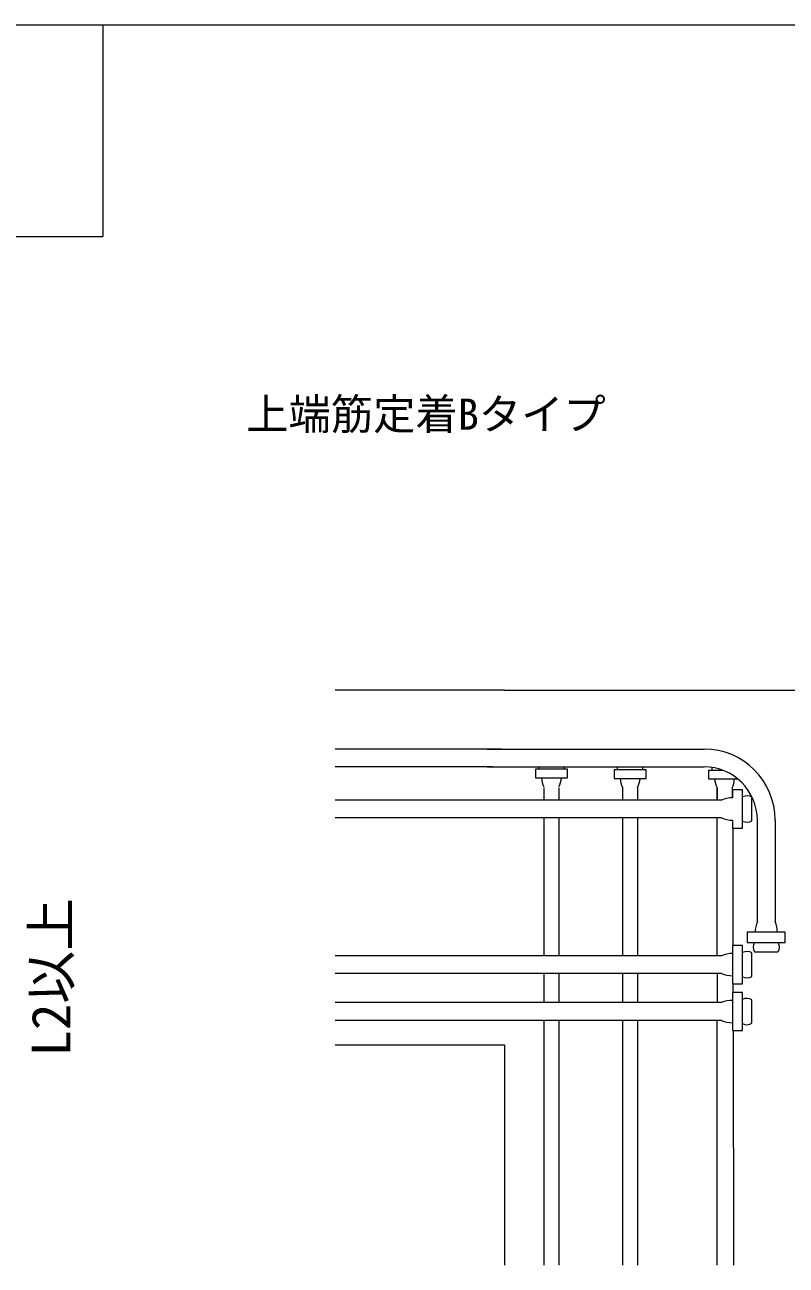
# Model space of a CAD drawing. Units: millimetres on the paper. Extents: x -243 to 177, y -147 to 150.
# Drawn here: x -111.91 to -86.45, y 34.2 to 75.64 of the extents above; entities that cross this region are included whole.
import ezdxf
from ezdxf.enums import TextEntityAlignment as Align

# ---------------------------------------------------------------- set-up
doc = ezdxf.new("R2010")
doc.units = ezdxf.units.MM
doc.layers.add('0-0_0', color=7, linetype='Continuous', lineweight=18)
doc.styles.add('ＭＳ ゴシック', font='')
doc.styles.get('ＭＳ ゴシック').set_extended_font_data('MS Gothic')

msp = doc.modelspace()

# ---------------------------------------------------------------- linework, layer by layer
at = {"layer": '0-0_0', "color": 5}
for p, q in [((-228.468, 75.64), (163.269, 75.64)), ((-176.28, 75.64), (50.751, 75.64)), ((-109.298, 75.64), (-109.298, 68.569)), ((-152.165, 68.569), (-109.298, 68.569)), ((-95.873, 53.406), (-101.53, 53.406)), ((-95.873, 53.406), (-84.559, 53.406)), ((-101.53, 41.559), (-95.873, 41.559)), ((-95.873, 41.559), (-95.873, 34.201))]:
    msp.add_line(p, q, dxfattribs=at)
at = {"layer": '0-0_0', "color": 1}
for p, q in [((-95.973, 51.444), (-101.53, 51.444)), ((-96.453, 51.444), (-89.198, 51.444)), ((-96.277, 50.85), (-101.53, 50.85)), ((-96.453, 50.85), (-89.198, 50.85)), ((-93.768, 50.767), (-94.838, 50.767)), ((-94.838, 50.767), (-94.838, 50.482)), ((-93.768, 50.482), (-93.768, 50.767)), ((-91.138, 50.75), (-92.207, 50.75)), ((-92.207, 50.75), (-92.207, 50.465)), ((-91.138, 50.465), (-91.138, 50.75)), ((-89.047, 50.732), (-89.047, 50.447)), ((-88.56, 50.732), (-89.047, 50.732)), ((-94.838, 50.482), (-93.768, 50.482)), ((-94.552, 50.144), (-94.552, 49.738)), ((-94.054, 50.144), (-94.054, 49.738)), ((-92.207, 50.465), (-91.138, 50.465)), ((-91.922, 50.144), (-91.922, 49.721)), ((-91.423, 50.144), (-91.423, 49.721)), ((-89.047, 50.447), (-88.069, 50.447)), ((-88.762, 50.144), (-88.762, 50.096)), ((-88.762, 50.144), (-88.762, 49.738)), ((-88.762, 49.738), (-88.762, 50.144)), ((-88.263, 50.144), (-88.263, 49.814)), ((-88.611, 49.738), (-101.53, 49.738)), ((-88.25, 50.078), (-88.25, 49.815)), ((-87.911, 50.078), (-88.25, 50.078)), ((-87.911, 48.805), (-87.911, 50.078)), ((-87.597, 49.049), (-87.597, 49.834)), ((-88.611, 49.145), (-101.53, 49.145)), ((-94.552, 49.145), (-94.552, 44.538)), ((-94.054, 49.145), (-94.054, 44.538)), ((-91.922, 49.145), (-91.922, 44.538)), ((-91.423, 49.145), (-91.423, 44.538)), ((-88.762, 44.538), (-88.762, 49.145)), ((-88.25, 49.069), (-88.25, 48.805)), ((-87.416, 45.685), (-87.416, 49.068)), ((-86.822, 49.068), (-86.822, 45.686)), ((-88.25, 48.805), (-87.911, 48.805)), ((-88.239, 48.805), (-88.233, 44.878)), ((-86.483, 45.325), (-87.755, 45.325)), ((-86.483, 44.986), (-86.483, 45.325)), ((-88.25, 44.878), (-88.25, 43.605)), ((-87.911, 44.878), (-88.25, 44.878)), ((-87.911, 43.605), (-87.911, 44.878)), ((-88.611, 44.538), (-101.53, 44.538)), ((-87.597, 43.849), (-87.597, 44.634)), ((-87.511, 44.672), (-86.727, 44.672)), ((-88.611, 43.945), (-101.53, 43.945)), ((-94.552, 43.945), (-94.552, 42.973)), ((-94.054, 43.945), (-94.054, 42.973)), ((-91.922, 43.945), (-91.922, 42.973)), ((-91.423, 43.945), (-91.423, 42.973)), ((-88.762, 43.945), (-88.762, 42.973)), ((-88.25, 43.605), (-87.911, 43.605)), ((-88.233, 43.605), (-88.233, 43.312)), ((-87.911, 43.312), (-88.25, 43.312)), ((-87.911, 43.312), (-88.25, 43.312)), ((-88.25, 43.312), (-88.25, 42.04)), ((-87.911, 42.04), (-87.911, 43.312)), ((-88.611, 42.973), (-101.53, 42.973)), ((-87.597, 42.284), (-87.597, 43.068)), ((-88.611, 42.379), (-101.53, 42.379)), ((-94.552, 42.379), (-94.552, 34.201)), ((-94.054, 42.379), (-94.054, 34.201)), ((-91.922, 42.379), (-91.922, 34.201)), ((-91.423, 42.379), (-91.423, 34.201)), ((-88.762, 34.201), (-88.762, 42.379)), ((-88.25, 42.04), (-87.911, 42.04)), ((-88.228, 42.04), (-88.217, 34.201))]:
    msp.add_line(p, q, dxfattribs=at)
msp.add_lwpolyline([(-87.755, 45.325), (-87.755, 44.986), (-86.483, 44.986)], dxfattribs=at)
for centre, radius, start, end in [((-89.198, 49.068), 2.376, 0, 90), ((-94.088, 50.866), 0.646, 181.4297, 188.7872), ((-94.518, 50.866), 0.646, 351.2128, 358.5703), ((-91.457, 50.848), 0.646, 179.8492, 188.7872), ((-91.888, 50.848), 0.646, 351.2128, 0.1508), ((-89.198, 49.068), 1.782, 0, 90), ((-88.297, 50.831), 0.646, 179.8934, 188.7872), ((-93.851, 50.535), 0.787, 183.8015, 206.8315), ((-94.755, 50.535), 0.787, 333.1685, 356.1985), ((-91.22, 50.517), 0.787, 183.8015, 206.8315), ((-92.125, 50.517), 0.787, 333.1685, 356.1985), ((-88.06, 50.499), 0.787, 183.8015, 206.8315), ((-88.965, 50.499), 0.787, 333.1685, 356.1985), ((-88.238, 48.868), 0.947, 90.7074, 113.1516), ((-87.763, 49.568), 0.313, 58.0858, 118.2984), ((-88.238, 50.015), 0.947, 246.8484, 269.2926), ((-87.763, 49.315), 0.313, 241.7016, 301.9142), ((-86.545, 45.313), 0.947, 156.8484, 179.2926), ((-87.692, 45.313), 0.947, 0.7074, 23.1516), ((-87.245, 44.838), 0.313, 151.7016, 211.9142), ((-86.992, 44.838), 0.313, 328.0858, 28.2984), ((-88.238, 43.668), 0.947, 90.7074, 113.1516), ((-87.763, 44.368), 0.313, 58.0858, 118.2984), ((-88.238, 44.815), 0.947, 246.8484, 269.2926), ((-87.763, 44.115), 0.313, 241.7016, 301.9142), ((-87.763, 42.803), 0.313, 58.0858, 118.2984), ((-87.763, 42.803), 0.313, 58.0858, 118.2984), ((-88.238, 42.102), 0.947, 90.7074, 113.1516), ((-88.238, 42.102), 0.947, 90.7074, 113.1516), ((-88.238, 43.249), 0.947, 246.8484, 269.2926), ((-87.763, 42.549), 0.313, 241.7016, 301.9142)]:
    msp.add_arc(centre, radius, start, end, dxfattribs=at)

# ---------------------------------------------------------------- texts
at = {"layer": '0-0_0', "style": 'ＭＳ ゴシック'}
msp.add_text('上端筋定着Bタイプ', height=1.037, dxfattribs=at).set_placement((-104.507, 61.804), align=Align.BOTTOM_LEFT)
msp.add_text('L2以上', height=1.296, rotation=90, dxfattribs=at).set_placement((-109.997, 41.174), align=Align.BOTTOM_LEFT)

doc.saveas('drawing.dxf')
